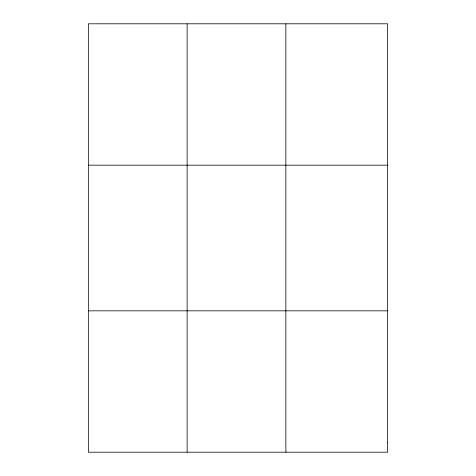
<?xml version="1.0" encoding="UTF-8"?>
<svg xmlns="http://www.w3.org/2000/svg" width="476" height="476" viewBox="0 0 476 476"><rect width="100%" height="100%" fill="white"/><g stroke="black" fill="none" stroke-linecap="round" stroke-linejoin="round"><path stroke-width="0.71" d="M187.127 452.2L187.127 23.8M285.88 452.2L285.88 23.8M88.381 165.172L387.619 165.172M88.381 310.828L387.619 310.828M387.619 442.775L387.619 452.2L88.381 452.2L88.381 23.8L387.619 23.8L387.619 442.775"/></g></svg>
